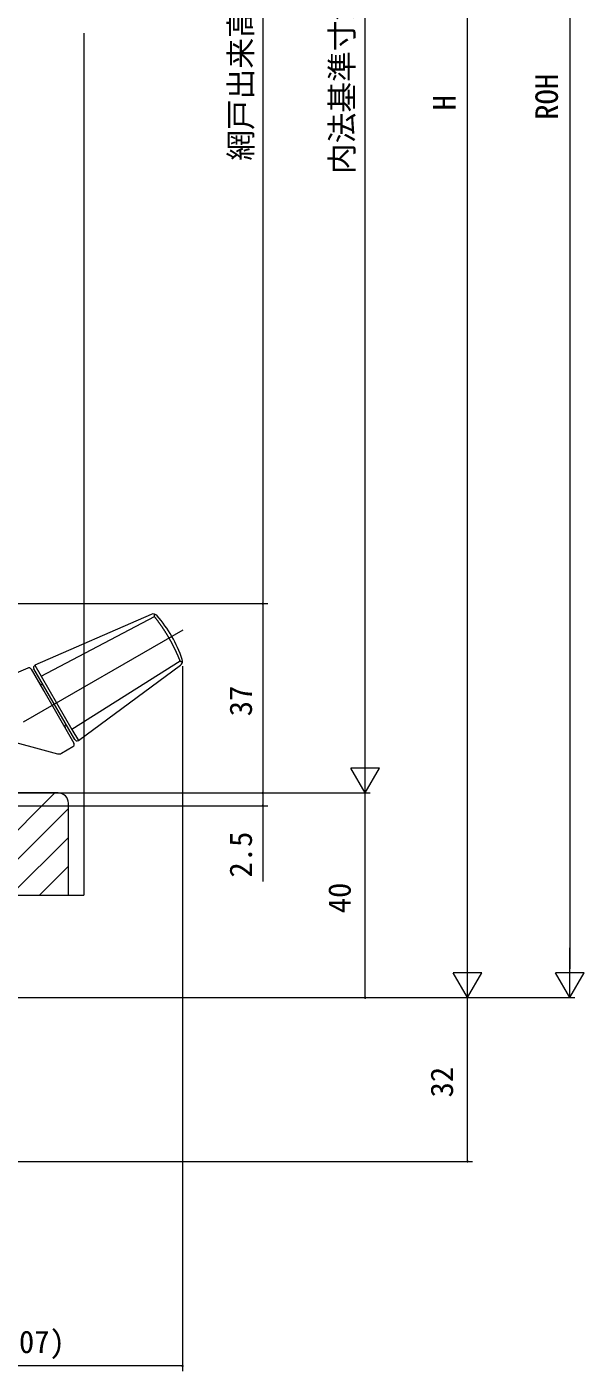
# Model space of a CAD drawing. Units: millimetres, scale not verified. Extents: x -495 to 495, y -800 to 801.
# Drawn here: x -112.6 to -3.7, y -59.1 to 203.6 of the extents above; entities that cross this region are included whole.
import ezdxf
from ezdxf.enums import TextEntityAlignment as Align

# ---------------------------------------------------------------- set-up
doc = ezdxf.new("R2010")
doc.units = ezdxf.units.MM
doc.header["$LTSCALE"] = 4
doc.linetypes.add('CHAIN2', pattern=[12, 9, -1, 1, -1])
for name, color, linetype, lineweight in [('0-3_YKK_11', 4, 'Continuous', 9), ('0-4_YKK_12', 6, 'Continuous', 9), ('0-7_YSS_K', 3, 'Continuous', 9)]:
    doc.layers.add(name, color=color, linetype=linetype, lineweight=lineweight)
doc.styles.add('ＭＳ ゴシック', font='')
doc.styles.get('ＭＳ ゴシック').set_extended_font_data('MS Gothic')

msp = doc.modelspace()

# ---------------------------------------------------------------- linework, layer by layer
at = {"layer": '0-3_YKK_11'}
for p, q in [((-88.322, 88.76), (-111.054, 78.826)), ((-109.809, 76.67), (-87.678, 88.338)), ((-111.054, 78.826), (-111.09, 78.801)), ((-82.628, 79.591), (-103.799, 66.26)), ((-102.554, 64.104), (-82.585, 78.823)), ((-162.481, 76.485), (-106.619, 61.517)), ((-112.397, 78.273), (-119.112, 75.422)), ((-112.28, 78.349), (-112.453, 78.249)), ((-111.768, 78.063), (-109.344, 73.863)), ((-103.238, 64.288), (-111.236, 78.141)), ((-102.594, 64.085), (-102.554, 64.104)), ((-105.86, 61.617), (-103.603, 62.921))]:
    msp.add_line(p, q, dxfattribs=at)
at = {"layer": '0-3_YKK_11', "linetype": 'CHAIN2'}
msp.add_line((-82.137, 85.707), (-120.245, 63.704), dxfattribs=at)
at = {"layer": '0-3_YKK_11'}
for points in [[(-87.678, 88.363), (-87.678, 88.372), (-87.678, 88.38), (-87.678, 88.388), (-87.677, 88.397), (-87.677, 88.405), (-87.677, 88.413), (-87.677, 88.421), (-87.677, 88.43), (-87.677, 88.438), (-87.677, 88.446), (-87.677, 88.454), (-87.676, 88.462), (-87.676, 88.471), (-87.676, 88.479), (-87.676, 88.487), (-87.676, 88.495), (-87.676, 88.503), (-87.676, 88.511), (-87.675, 88.519), (-87.675, 88.527), (-87.675, 88.535), (-87.675, 88.542), (-87.675, 88.55), (-87.675, 88.558), (-87.675, 88.566), (-87.674, 88.573), (-87.674, 88.581), (-87.674, 88.588), (-87.674, 88.596), (-87.674, 88.603), (-87.674, 88.611), (-87.674, 88.618), (-87.673, 88.625), (-87.673, 88.633), (-87.673, 88.64), (-87.673, 88.647), (-87.673, 88.654), (-87.673, 88.661), (-87.672, 88.668)], [(-86.55, 86.836), (-86.58, 86.878), (-86.611, 86.921), (-86.641, 86.964), (-86.672, 87.006), (-86.702, 87.049), (-86.733, 87.092), (-86.764, 87.134), (-86.795, 87.176), (-86.825, 87.219), (-86.856, 87.261), (-86.887, 87.303), (-86.918, 87.345), (-86.949, 87.387), (-86.98, 87.429), (-87.012, 87.471), (-87.043, 87.513), (-87.074, 87.555), (-87.105, 87.597), (-87.137, 87.639), (-87.168, 87.68), (-87.2, 87.722), (-87.231, 87.763), (-87.263, 87.805), (-87.295, 87.846), (-87.326, 87.888), (-87.358, 87.929), (-87.39, 87.97), (-87.422, 88.011), (-87.454, 88.052), (-87.486, 88.093), (-87.518, 88.134), (-87.55, 88.175), (-87.582, 88.216), (-87.614, 88.257), (-87.646, 88.298), (-87.678, 88.338), (-87.678, 88.347), (-87.678, 88.355), (-87.678, 88.363)], [(-87.672, 88.668), (-87.672, 88.674), (-87.672, 88.681), (-87.672, 88.688), (-87.672, 88.694), (-87.672, 88.701), (-87.671, 88.707), (-87.671, 88.714), (-87.671, 88.72), (-87.671, 88.726), (-87.671, 88.732), (-87.671, 88.738), (-87.67, 88.744), (-87.67, 88.75), (-87.67, 88.756), (-87.67, 88.762), (-87.67, 88.767), (-87.669, 88.773), (-87.669, 88.779), (-87.669, 88.784), (-87.669, 88.79), (-87.669, 88.795), (-87.668, 88.8), (-87.668, 88.805), (-87.668, 88.811)], [(-85.408, 85.118), (-85.437, 85.163), (-85.465, 85.208), (-85.493, 85.253), (-85.522, 85.298), (-85.55, 85.343), (-85.578, 85.388), (-85.607, 85.433), (-85.635, 85.478), (-85.664, 85.523), (-85.693, 85.567), (-85.722, 85.612), (-85.75, 85.656), (-85.779, 85.701), (-85.808, 85.745), (-85.837, 85.79), (-85.866, 85.834), (-85.895, 85.878), (-85.924, 85.922), (-85.954, 85.966), (-85.983, 86.01), (-86.012, 86.054), (-86.042, 86.098), (-86.071, 86.142), (-86.101, 86.186), (-86.13, 86.23), (-86.16, 86.273), (-86.189, 86.317), (-86.219, 86.361), (-86.249, 86.404), (-86.279, 86.447), (-86.309, 86.491), (-86.339, 86.534), (-86.369, 86.577), (-86.399, 86.621), (-86.429, 86.664), (-86.459, 86.707), (-86.489, 86.75), (-86.52, 86.793), (-86.55, 86.836)], [(-84.364, 83.318), (-84.389, 83.365), (-84.414, 83.412), (-84.44, 83.459), (-84.466, 83.506), (-84.491, 83.552), (-84.517, 83.599), (-84.543, 83.646), (-84.569, 83.692), (-84.595, 83.739), (-84.621, 83.785), (-84.647, 83.832), (-84.673, 83.878), (-84.699, 83.925), (-84.726, 83.971), (-84.752, 84.018), (-84.779, 84.064), (-84.805, 84.11), (-84.832, 84.156), (-84.859, 84.203), (-84.886, 84.249), (-84.912, 84.295), (-84.939, 84.341), (-84.966, 84.387), (-84.994, 84.433), (-85.021, 84.479), (-85.048, 84.525), (-85.075, 84.571), (-85.103, 84.617), (-85.13, 84.662), (-85.158, 84.708), (-85.185, 84.754), (-85.213, 84.8), (-85.241, 84.845), (-85.268, 84.891), (-85.296, 84.936), (-85.324, 84.982), (-85.352, 85.027), (-85.38, 85.073), (-85.408, 85.118)], [(-83.433, 81.467), (-83.456, 81.515), (-83.478, 81.563), (-83.501, 81.611), (-83.523, 81.658), (-83.546, 81.706), (-83.569, 81.754), (-83.591, 81.802), (-83.614, 81.85), (-83.637, 81.897), (-83.66, 81.945), (-83.684, 81.993), (-83.707, 82.041), (-83.73, 82.088), (-83.753, 82.136), (-83.777, 82.184), (-83.8, 82.231), (-83.824, 82.279), (-83.848, 82.326), (-83.872, 82.374), (-83.895, 82.421), (-83.919, 82.469), (-83.943, 82.516), (-83.968, 82.564), (-83.992, 82.611), (-84.016, 82.659), (-84.04, 82.706), (-84.065, 82.753), (-84.089, 82.8), (-84.114, 82.848), (-84.138, 82.895), (-84.163, 82.942), (-84.188, 82.989), (-84.213, 83.036), (-84.238, 83.083), (-84.263, 83.13), (-84.288, 83.177), (-84.313, 83.224), (-84.338, 83.271), (-84.364, 83.318)], [(-82.628, 79.591), (-82.647, 79.64), (-82.667, 79.688), (-82.686, 79.736), (-82.705, 79.784), (-82.725, 79.833), (-82.744, 79.881), (-82.764, 79.929), (-82.783, 79.977), (-82.803, 80.025), (-82.823, 80.074), (-82.843, 80.122), (-82.863, 80.17), (-82.883, 80.218), (-82.903, 80.266), (-82.923, 80.314), (-82.943, 80.363), (-82.964, 80.411), (-82.984, 80.459), (-83.005, 80.507), (-83.025, 80.555), (-83.046, 80.603), (-83.067, 80.651), (-83.088, 80.699), (-83.109, 80.747), (-83.13, 80.795), (-83.151, 80.843), (-83.172, 80.891), (-83.194, 80.94), (-83.215, 80.988), (-83.236, 81.036), (-83.258, 81.083), (-83.28, 81.131), (-83.301, 81.179), (-83.323, 81.227), (-83.345, 81.275), (-83.367, 81.323), (-83.389, 81.371), (-83.411, 81.419), (-83.433, 81.467)], [(-111.054, 78.826), (-109.809, 76.67), (-103.799, 66.26), (-102.554, 64.104)], [(-82.434, 79.483), (-82.44, 79.487), (-82.447, 79.49), (-82.454, 79.494), (-82.461, 79.498), (-82.468, 79.502), (-82.475, 79.506), (-82.482, 79.51), (-82.489, 79.514), (-82.496, 79.518), (-82.503, 79.522), (-82.511, 79.526), (-82.518, 79.53), (-82.525, 79.534), (-82.532, 79.538), (-82.54, 79.542), (-82.547, 79.546), (-82.554, 79.55), (-82.562, 79.554), (-82.569, 79.558), (-82.576, 79.562), (-82.584, 79.566), (-82.591, 79.571), (-82.599, 79.575), (-82.606, 79.579), (-82.614, 79.583), (-82.621, 79.587), (-82.628, 79.591)], [(-82.214, 79.364), (-82.219, 79.367), (-82.223, 79.369), (-82.228, 79.372), (-82.233, 79.374), (-82.237, 79.377), (-82.242, 79.379), (-82.247, 79.382), (-82.252, 79.384), (-82.257, 79.387), (-82.262, 79.39), (-82.267, 79.392), (-82.272, 79.395), (-82.278, 79.398), (-82.283, 79.401), (-82.288, 79.404), (-82.294, 79.406), (-82.299, 79.409), (-82.304, 79.412), (-82.31, 79.415), (-82.316, 79.418), (-82.321, 79.421), (-82.327, 79.424), (-82.333, 79.428), (-82.339, 79.431), (-82.345, 79.434), (-82.351, 79.437), (-82.357, 79.44), (-82.363, 79.444), (-82.369, 79.447), (-82.375, 79.451), (-82.381, 79.454), (-82.388, 79.457), (-82.394, 79.461), (-82.4, 79.465), (-82.407, 79.468), (-82.414, 79.472), (-82.42, 79.475), (-82.427, 79.479), (-82.434, 79.483)], [(-109.344, 73.863), (-109.336, 73.85), (-109.328, 73.837), (-109.32, 73.823), (-109.313, 73.81), (-109.305, 73.797), (-109.298, 73.784), (-109.29, 73.77), (-109.282, 73.757), (-109.275, 73.744), (-109.267, 73.731), (-109.26, 73.718), (-109.252, 73.705), (-109.245, 73.692), (-109.237, 73.679), (-109.23, 73.666), (-109.222, 73.653), (-109.215, 73.64), (-109.207, 73.627), (-109.2, 73.615), (-109.193, 73.602), (-109.185, 73.589), (-109.178, 73.576), (-109.171, 73.564), (-109.163, 73.551), (-109.156, 73.538), (-109.149, 73.526), (-109.142, 73.513), (-109.134, 73.501), (-109.127, 73.488), (-109.12, 73.476), (-109.113, 73.464), (-109.106, 73.451), (-109.099, 73.439), (-109.092, 73.427), (-109.085, 73.415), (-109.078, 73.403), (-109.071, 73.39), (-109.064, 73.378), (-109.057, 73.366)], [(-109.057, 73.366), (-109.05, 73.354), (-109.043, 73.342), (-109.036, 73.331), (-109.029, 73.319), (-109.022, 73.307), (-109.016, 73.295), (-109.009, 73.284), (-109.002, 73.272), (-108.995, 73.26), (-108.989, 73.249), (-108.982, 73.237), (-108.976, 73.226), (-108.969, 73.215), (-108.963, 73.203), (-108.956, 73.192), (-108.95, 73.181), (-108.943, 73.17), (-108.937, 73.159), (-108.93, 73.148), (-108.924, 73.137), (-108.918, 73.126), (-108.912, 73.115), (-108.905, 73.105), (-108.899, 73.094), (-108.893, 73.083), (-108.887, 73.073), (-108.881, 73.062), (-108.875, 73.052), (-108.869, 73.041), (-108.863, 73.031), (-108.857, 73.021), (-108.851, 73.011), (-108.846, 73.001), (-108.84, 72.991), (-108.834, 72.981), (-108.828, 72.971), (-108.823, 72.961), (-108.817, 72.952), (-108.812, 72.942)], [(-108.812, 72.942), (-108.806, 72.932), (-108.801, 72.923), (-108.795, 72.913), (-108.79, 72.904), (-108.784, 72.895), (-108.779, 72.886)], [(-108.779, 72.886), (-108.775, 72.879), (-108.771, 72.872), (-108.768, 72.866), (-108.764, 72.859), (-108.759, 72.852), (-108.755, 72.845), (-108.751, 72.837), (-108.747, 72.83), (-108.743, 72.823), (-108.738, 72.815), (-108.734, 72.807), (-108.729, 72.8), (-108.725, 72.792), (-108.72, 72.784), (-108.716, 72.776), (-108.711, 72.768), (-108.706, 72.759), (-108.701, 72.751), (-108.697, 72.743), (-108.692, 72.734), (-108.687, 72.726), (-108.682, 72.717), (-108.677, 72.709), (-108.672, 72.7), (-108.667, 72.691), (-108.662, 72.682), (-108.656, 72.673), (-108.651, 72.664), (-108.646, 72.655), (-108.641, 72.646), (-108.635, 72.637), (-108.63, 72.628), (-108.625, 72.618), (-108.619, 72.609), (-108.614, 72.6), (-108.608, 72.59), (-108.603, 72.581), (-108.598, 72.571), (-108.592, 72.562)], [(-108.592, 72.562), (-108.587, 72.552), (-108.581, 72.543), (-108.575, 72.533), (-108.57, 72.523), (-108.564, 72.514), (-108.559, 72.504), (-108.553, 72.494), (-108.547, 72.484), (-108.542, 72.475), (-108.536, 72.465), (-108.53, 72.455), (-108.525, 72.445), (-108.519, 72.435), (-108.513, 72.425), (-108.507, 72.415), (-108.502, 72.405), (-108.496, 72.395), (-108.49, 72.385), (-108.484, 72.375), (-108.479, 72.365), (-108.473, 72.355), (-108.467, 72.345), (-108.461, 72.335), (-108.455, 72.325), (-108.449, 72.315), (-108.444, 72.304), (-108.438, 72.294), (-108.432, 72.284), (-108.426, 72.274), (-108.42, 72.264), (-108.414, 72.254), (-108.408, 72.243), (-108.402, 72.233), (-108.396, 72.223), (-108.391, 72.213), (-108.385, 72.202), (-108.379, 72.192), (-108.373, 72.182), (-108.367, 72.172)], [(-108.367, 72.172), (-108.361, 72.162), (-108.355, 72.151), (-108.349, 72.141), (-108.343, 72.131), (-108.337, 72.121), (-108.332, 72.11)], [(-108.332, 72.11), (-107.291, 70.308), (-103.42, 63.604)]]:
    msp.add_lwpolyline(points, dxfattribs=at)
for centre, radius, start, end in [((-87.922, 87.843), 1, 40.87911, 113.60512), ((-107.202, 71.154), 26.5, 30.15059, 40.87911), ((-107.272, 71.275), 26.5, 19.12089, 29.84941), ((-83.179, 79.628), 1, 306.39488, 19.12089), ((-112.201, 77.813), 0.5, 30, 113), ((-110.803, 78.391), 0.5, 125, 210), ((-109.429, 76.011), 1, 210, 270), ((-104.179, 66.918), 1, 150, 210), ((-103.853, 63.354), 0.5, 300, 30), ((-102.805, 64.538), 0.5, 210, 295), ((-106.36, 62.483), 1, 255, 300)]:
    msp.add_arc(centre, radius, start, end, dxfattribs=at)
at = {"layer": '0-4_YKK_12'}
for p, q in [((-6.495, 362.265), (-6.495, 19.464)), ((-26.495, 19.464), (-26.495, 358.265)), ((-46.495, 59.465), (-46.495, 328.265)), ((-66.495, 322.865), (-66.495, 90.865)), ((-214.693, 90.865), (-65.495, 90.865)), ((-214.693, 90.865), (-65.495, 90.865)), ((-66.495, 90.865), (-66.495, 53.865)), ((-82.179, 78.628), (-82.179, -59.135)), ((-46.495, 53.865), (-46.495, 63.565)), ((-46.495, 53.865), (-49.295, 58.715)), ((-43.695, 58.715), (-49.295, 58.715)), ((-46.495, 53.865), (-43.695, 58.715)), ((-188.993, 53.865), (-45.495, 53.865)), ((-188.993, 53.865), (-45.495, 53.865)), ((-188.993, 53.865), (-65.495, 53.865)), ((-188.993, 53.865), (-65.495, 53.865)), ((-46.495, 13.864), (-46.495, 53.865)), ((-188.793, 51.365), (-65.495, 51.365)), ((-26.495, 13.864), (-26.495, 23.564)), ((-6.495, 13.864), (-6.495, 23.564)), ((-26.495, 13.864), (-29.295, 18.714)), ((-23.695, 18.714), (-29.295, 18.714)), ((-26.495, 13.864), (-23.695, 18.714)), ((-6.495, 13.864), (-9.295, 18.714)), ((-3.695, 18.714), (-9.295, 18.714)), ((-6.495, 13.864), (-3.695, 18.714)), ((-203.496, 13.864), (-45.495, 13.864)), ((-203.496, 13.864), (-25.495, 13.864)), ((-203.496, 13.864), (-25.495, 13.864)), ((-45.495, 13.864), (-5.495, 13.864)), ((-26.495, -18.135), (-26.495, 13.864)), ((-230.843, -18.135), (-25.495, -18.135)), ((-82.179, -58.135), (-189.493, -58.135))]:
    msp.add_line(p, q, dxfattribs=at)
msp.add_lwpolyline([(-66.495, 53.865), (-66.495, 51.365), (-66.495, 36.525)], dxfattribs=at)
for centre, start, end in [((-66.495, 90.865), 90, 270), ((-66.495, 90.865), 90, 270), ((-66.495, 90.865), 270, 90), ((-66.495, 90.865), 270, 90), ((-66.495, 53.865), 90, 270), ((-66.495, 53.865), 90, 270), ((-66.495, 53.865), 270, 90), ((-66.495, 53.865), 270, 90), ((-66.495, 51.365), 90, 270), ((-66.495, 51.365), 270, 90), ((-46.495, 13.864), 90, 270), ((-46.495, 13.864), 270, 90), ((-26.495, -18.135), 90, 270), ((-26.495, -18.135), 270, 90), ((-82.179, -58.135), 0, 180), ((-82.179, -58.135), 180, 0)]:
    msp.add_arc(centre, 0.128, start, end, dxfattribs=at)
at = {"layer": '0-7_YSS_K'}
for p, q in [((-101.496, 202.365), (-101.496, 33.866)), ((-127.12, 33.866), (-107.12, 53.866)), ((-121.463, 33.866), (-104.493, 50.837)), ((-115.806, 33.866), (-104.493, 45.18)), ((-110.15, 33.866), (-104.493, 39.523)), ((-104.493, 33.866), (-101.493, 33.866))]:
    msp.add_line(p, q, dxfattribs=at)
for points in [[(-106.491, 53.868), (-189.491, 53.868), (-189.491, 50.868), (-201.491, 50.868), (-203.491, 48.868), (-203.491, 33.868)], [(-203.491, 33.868), (-104.491, 33.868), (-104.491, 51.868)]]:
    msp.add_lwpolyline(points, dxfattribs=at)
msp.add_arc((-106.491, 51.868), 2, 0.00001, 89.99999, dxfattribs=at)

# ---------------------------------------------------------------- texts
at = {"layer": '0-4_YKK_12', "style": 'ＭＳ ゴシック'}
for s, p in [('網戸出来高MH=H-118', (-67.295, 177.425)), ('内法基準寸法h', (-47.495, 174.825)), ('ROH', (-7.495, 185.425)), ('H', (-27.495, 187.265)), ('37', (-67.295, 68.845)), ('2.5', (-67.295, 37.325)), ('40', (-47.995, 30.345)), ('32', (-27.995, -5.655))]:
    msp.add_text(s, height=4.399, rotation=90, dxfattribs=at).set_placement(p, align=Align.BOTTOM_LEFT)
msp.add_text('最大ハンドル出幅(107)', height=4.399, dxfattribs=at).set_placement((-168.156, -56.935), align=Align.BOTTOM_LEFT)

doc.saveas('drawing.dxf')
